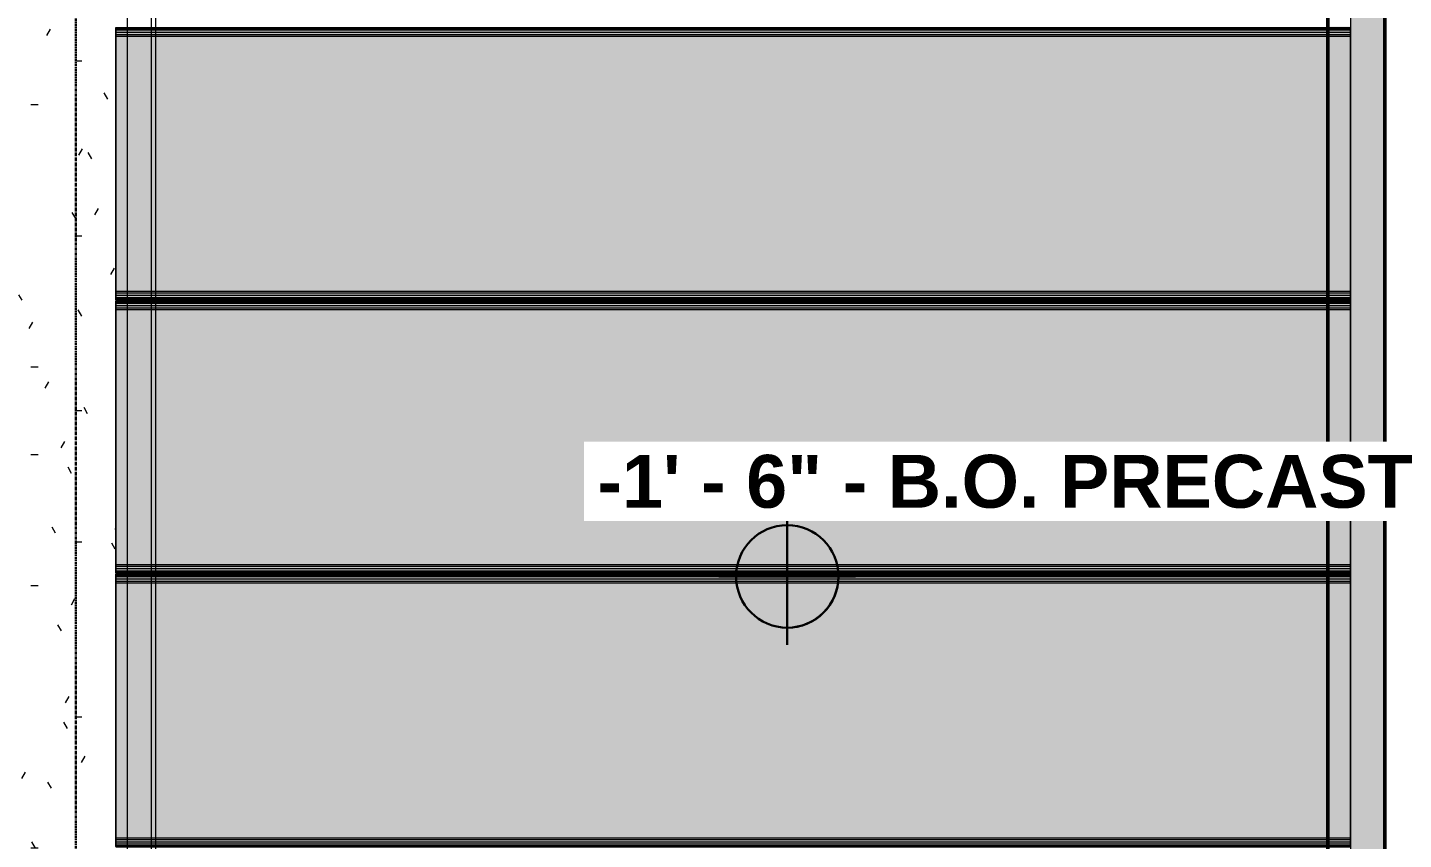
# Model space of a CAD drawing. Header units: inches. Extents: x -15746 to 650, y -81 to 12338.
# Drawn here: x -2181.8 to -1940, y 10930.1 to 11072.7 of the extents above; entities that cross this region are included whole.
import ezdxf

# ---------------------------------------------------------------- set-up
doc = ezdxf.new("R2010")
doc.units = ezdxf.units.IN
doc.header["$MEASUREMENT"] = 0
doc.linetypes.add('Grid Line 1_2_', pattern=[0.8749999999999999, 0.4999999999999999, -0.125, 0.125, -0.125])
for name, color, linetype, lineweight in [('G-ANNO-DIMS', 111, 'Continuous', 9), ('S-BEAM', 12, 'Continuous', 9), ('S-FNDN', 32, 'Continuous', 13), ('S-GRID', 1, 'Continuous', 9)]:
    doc.layers.add(name, color=color, linetype=linetype, lineweight=lineweight)
doc.styles.add('Arial_B', font='arialbd.ttf', dxfattribs={"height": 9.285714285714281})

# ---------------------------------------------------------------- blocks, each defined once
blk = doc.blocks.new('034100 - Precast Structural Concrete - Inverted Tee - IT 28IT32 _7_F _ 11_B SHELF_-1871308-FRAMING PLAN - 1ST FLOOR')
at = {"layer": 'S-BEAM'}
h = blk.add_hatch(dxfattribs=at)
h.set_pattern_fill('FP_27', color=256, style=0, pattern_type=2)
h.set_pattern_definition([(270, (-11013.189, -2173.324), (7.680000000000001, -30.72), [1.267, -21.773, 1.267, -21.773, -122.88]), (270, (-11013.189, -2173.324), (7.680000000000001, -30.72), [-46.08, 1.267, -44.813, 1.267, -21.773, -53.76]), (270, (-11013.189, -2173.324), (7.680000000000001, -30.72), [-115.2, 1.267, -14.093, 1.267, -37.133]), (29.99999999999999, (-11009.349, -2184.844), (22.76430040425796, 22.01107510106448), [1.267, -21.773, 1.267, -21.773, -122.88]), (29.99999999999999, (-11009.349, -2184.844), (22.76430040425796, 22.01107510106448), [-46.08, 1.267, -44.813, 1.267, -21.773, -53.76]), (29.99999999999999, (-11009.349, -2184.844), (22.76430040425796, 22.01107510106448), [-115.2, 1.267, -14.093, 1.267, -37.133]), (150, (-10993.989, -2188.684), (-30.44430040425796, 8.708924898935509), [1.267, -21.773, 1.267, -21.773, -122.88]), (150, (-10993.989, -2188.684), (-30.44430040425796, 8.708924898935509), [-46.08, 1.267, -44.813, 1.267, -21.773, -53.76]), (150, (-10993.989, -2188.684), (-30.44430040425796, 8.708924898935509), [-115.2, 1.267, -14.093, 1.267, -37.133])])
h.paths.add_polyline_path([(-173.9960629921137, 10.00000000000966), (-173.9960629921137, 8.000000000004318), (-165.9999999999834, 8.000000000004318), (-165.9999999999834, -7.00000000003456), (-132.4999999999719, -7.00000000003456), (-132.4999999999719, -13.21259842519453), (-132.3818897637525, -13.21259842519453), (-132.3405565368906, -7.00000000003456), (-84.4999999999702, -7.00000000003456), (-84.4999999999702, -13.21259842519453), (-84.38188976375316, -13.21259842519453), (-84.34055653689164, -7.00000000003456), (-36.49999999997123, -7.000000000034219), (-36.49999999997123, -13.21259842519419), (-36.38188976375385, -13.21259842519419), (-36.34055653689233, -7.000000000034219), (11.50000000002808, -7.000000000034219), (11.50000000002808, -13.21259842519419), (11.61811023624784, -13.21259842519419), (11.65944346310937, -7.000000000034219), (59.50000000002978, -7.000000000034219), (59.50000000002978, -13.21259842519419), (59.61811023624681, -13.21259842519419), (59.65944346310868, -7.000000000034219), (107.5000000000291, -7.000000000034219), (107.5000000000291, -13.21259842519419), (107.6181102362461, -13.21259842519419), (107.6594434631076, -7.000000000034219), (155.5000000000281, -7.000000000033878), (155.5000000000281, -13.21259842519384), (155.6181102362478, -13.21259842519384), (155.6594434631093, -7.000000000033878), (166.0000000000151, -7.000000000033878), (166.0000000000151, 8.000000000002954), (173.9960629921386, 8.000000000002954), (173.9960629921386, 10.00000000001034), (-166.0787401574633, 10.00000000000966)], flags=0)
h = blk.add_hatch(dxfattribs=at)
h.set_pattern_fill('FP_28', color=256, style=0, pattern_type=2)
h.set_pattern_definition([(270, (-11013.189, -1038.268), (7.680000000000001, -21.722), [0.8959999999999999, -15.396, 0.8959999999999999, -15.396, -86.889]), (270, (-11013.189, -1038.268), (7.680000000000001, -21.722), [-32.583, 0.8959999999999999, -31.687, 0.8959999999999999, -15.396, -38.014]), (270, (-11013.189, -1038.268), (7.680000000000001, -21.722), [-81.459, 0.8959999999999999, -9.965, 0.8959999999999999, -26.257]), (22.208, (-11009.349, -1046.414), (26.05591077398225, 16.90867664065629), [1.185, -20.367, 1.185, -135.31]), (22.208, (-11009.349, -1046.414), (26.05591077398225, 16.90867664065629), [-22.73699999999999, -20.367, 1.185, -41.91899999999999, -71.83999999999999]), (22.208, (-11009.349, -1046.414), (26.05591077398225, 16.90867664065629), [-86.20799999999998, 1.185, -20.367, 1.185, -49.10299999999999]), (22.208, (-11009.349, -1046.414), (26.05591077398225, 16.90867664065629), [-108.945, -13.183, 1.185, -34.73499999999999]), (157.792, (-10993.989, -1049.129), (-27.15269093445823, 4.814018593419638), [1.185, -20.367, 1.185, -135.31]), (157.792, (-10993.989, -1049.129), (-27.15269093445823, 4.814018593419638), [-22.737, -20.367, 1.185, -41.919, -71.84]), (157.792, (-10993.989, -1049.129), (-27.15269093445823, 4.814018593419638), [-86.208, 1.185, -20.367, 1.185, -49.103]), (157.792, (-10993.989, -1049.129), (-27.15269093445823, 4.814018593419638), [-108.945, -13.183, 1.185, -34.735])])
h.paths.add_polyline_path([(-132.4999999999719, -13.21259842519453), (-132.4999999999719, -13.99999999999784), (-132.3818897637525, -13.99999999999784), (-132.3818897637525, -13.21259842519453)], flags=0)
h.paths.add_polyline_path([(-84.4999999999702, -13.21259842519453), (-84.4999999999702, -13.99999999999784), (-84.38188976375316, -13.99999999999784), (-84.38188976375316, -13.21259842519453)], flags=0)
h.paths.add_polyline_path([(-36.49999999997123, -13.21259842519419), (-36.49999999997123, -13.9999999999975), (-36.38188976375385, -13.9999999999975), (-36.38188976375385, -13.21259842519419)], flags=0)
h.paths.add_polyline_path([(11.50000000002808, -13.21259842519419), (11.50000000002808, -13.9999999999975), (11.61811023624784, -13.9999999999975), (11.61811023624784, -13.21259842519419)], flags=0)
h.paths.add_polyline_path([(59.50000000002978, -13.21259842519419), (59.50000000002978, -13.9999999999975), (59.61811023624681, -13.9999999999975), (59.61811023624681, -13.21259842519419)], flags=0)
h.paths.add_polyline_path([(107.5000000000291, -13.21259842519419), (107.5000000000291, -13.9999999999975), (107.6181102362461, -13.9999999999975), (107.6181102362461, -13.21259842519419)], flags=0)
h.paths.add_polyline_path([(155.5000000000281, -13.21259842519384), (155.5000000000281, -13.99999999999716), (155.6181102362478, -13.99999999999716), (155.6181102362478, -13.21259842519384)], flags=0)
for p, q in [((173.996062992126, -8.999999999999973), (-173.996062992126, -8.999999999999973)), ((-37.7401574802964, -8.999999999999973), (-83.14173228345085, -8.999999999999973)), ((-37.34645669289615, -8.999999999999973), (-37.7401574802964, -8.999999999999973)), ((-36.91668868908106, -8.999999999999973), (-37.34645669289615, -8.999999999999973)), ((-36.54133322684601, -8.999999999999973), (-36.91668868908013, -8.999999999999973)), ((-36.3818897637663, -8.999999999999973), (-36.49999999998342, -8.999999999999973)), ((-35.96520107466866, -8.999999999999973), (-36.34055653690341, -8.999999999999973)), ((-35.53543307085456, -8.999999999999973), (-35.96520107466866, -8.999999999999973)), ((-35.14173228345171, -8.999999999999973), (-35.53543307085456, -8.999999999999973)), ((10.2598425197027, -8.999999999999973), (-35.14173228345171, -8.999999999999973)), ((10.65354330710297, -8.999999999999973), (10.2598425197027, -8.999999999999973)), ((11.08331131091803, -8.999999999999973), (10.65354330710297, -8.999999999999973)), ((11.45866677315308, -8.999999999999973), (11.08331131091899, -8.999999999999973)), ((11.61811023623533, -8.999999999999973), (11.50000000001569, -8.999999999999973)), ((12.03479892533303, -8.999999999999973), (11.65944346309828, -8.999999999999973)), ((12.46456692914716, -8.999999999999973), (12.03479892533303, -8.999999999999973)), ((12.85826771654997, -8.999999999999973), (12.46456692914716, -8.999999999999973)), ((58.25984251970438, -8.999999999999973), (12.85826771654997, -8.999999999999973)), ((58.65354330710465, -8.999999999999973), (58.25984251970438, -8.999999999999973)), ((59.08331131091971, -8.999999999999973), (58.65354330710465, -8.999999999999973)), ((59.45866677315478, -8.999999999999973), (59.08331131092069, -8.999999999999973)), ((173.996062992126, -13.21259842519686), (-173.996062992126, -13.21259842519686)), ((173.996062992126, -14.00000000000011), (-173.996062992126, -14.00000000000011)), ((173.996062992126, -14.00000000000011), (-173.996062992126, -14.00000000000011))]:
    blk.add_line(p, q, dxfattribs=at)
blk = doc.blocks.new('034100 - Precast Structural Concrete - Solid Plank - 8_-V200-FRAMING PLAN - 1ST FLOOR')
at = {"layer": 'S-BEAM', "transparency": 33554483}
for points in [[(-4.092726157978176e-12, 23.52425619280654), (6.999999999959186, 23.52425619280654), (6.999999999959186, 23.89961165504155), (-4.092726157978176e-12, 23.89961165504155)], [(-4.092726157978176e-12, 22.70078740159044), (6.999999999959186, 22.70078740159044), (6.999999999959186, 23.09448818899159), (-4.092726157978176e-12, 23.09448818899159)], [(212.9999999999833, 23.89961165504155), (212.9999999999833, 23.94094488190444), (6.999999999959186, 23.89961165504155)], [(212.9999999999833, 23.52425619280654), (212.9999999999833, 23.89961165504155), (6.999999999959186, 23.89961165504155), (6.999999999959186, 23.52425619280654)], [(212.9999999999833, 22.70078740159044), (212.9999999999833, 23.09448818899159), (6.999999999959186, 23.09448818899159), (6.999999999959186, 22.70078740159044)], [(216.999999999983, 23.89961165504155), (216.999999999983, 23.94094488190444), (212.9999999999833, 23.89961165504155)], [(216.999999999983, 23.52425619280654), (216.999999999983, 23.89961165504155), (212.9999999999833, 23.89961165504155), (212.9999999999833, 23.52425619280654)], [(216.999999999983, 22.70078740159044), (216.999999999983, 23.09448818899159), (212.9999999999833, 23.09448818899159), (212.9999999999833, 22.70078740159044)], [(-4.092726157978176e-12, -23.09448818896601), (6.999999999959186, -23.09448818896601), (6.999999999959186, -22.70078740156179), (-4.092726157978176e-12, -22.70078740156179)], [(6.212598425155874, -23.89961165501597), (6.999999999959186, -23.89961165501597), (6.999999999959186, -23.52425619277994), (-4.092726157978176e-12, -23.52425619277994), (-4.092726157978176e-12, -23.89961165501597)], [(6.999999999959186, -23.94094488187784), (6.999999999959186, -23.89961165501597), (6.212598425155874, -23.94094488187784)], [(212.9999999999833, -23.09448818896601), (212.9999999999833, -22.70078740156179), (6.999999999959186, -22.70078740156179), (6.999999999959186, -23.09448818896601)], [(212.9999999999833, -23.89961165501597), (212.9999999999833, -23.52425619277994), (6.999999999959186, -23.52425619277994), (6.999999999959186, -23.89961165501597)], [(212.9999999999833, -23.94094488187784), (212.9999999999833, -23.89961165501597), (6.999999999959186, -23.94094488187784)], [(216.999999999983, -23.09448818896601), (216.999999999983, -22.70078740156179), (212.9999999999833, -22.70078740156179), (212.9999999999833, -23.09448818896601)], [(216.999999999983, -23.89961165501597), (216.999999999983, -23.52425619277994), (212.9999999999833, -23.52425619277994), (212.9999999999833, -23.89961165501597)], [(216.999999999983, -23.94094488187784), (216.999999999983, -23.89961165501597), (212.9999999999833, -23.94094488187784)]]:
    blk.add_hatch(color=256, dxfattribs=at).paths.add_polyline_path(points, flags=0)
h = blk.add_hatch(color=256, dxfattribs=at)
h.paths.add_polyline_path([(6.212598425155874, -23.52425619277994), (6.999999999959186, -23.52425619277994), (6.999999999959186, -23.09448818896601), (-4.092726157978176e-12, -23.09448818896601), (-4.092726157978176e-12, -23.52425619277994)], flags=0)
h.paths.add_polyline_path([(6.999999999959186, -22.70078740156179), (6.999999999959186, 22.70078740159044), (-4.092726157978176e-12, 22.70078740159044), (-4.092726157978176e-12, -22.70078740156179), (6.212598425155874, -22.70078740156179)], flags=0)
h.paths.add_polyline_path([(6.999999999959186, 23.09448818899159), (6.999999999959186, 23.52425619280654), (-4.092726157978176e-12, 23.52425619280654), (-4.092726157978176e-12, 23.09448818899159), (6.212598425155874, 23.09448818899159)], flags=0)
h = blk.add_hatch(color=256, dxfattribs=at)
h.paths.add_polyline_path([(6.999999999959186, -23.52425619277994), (212.9999999999833, -23.52425619277994), (212.9999999999833, -23.09448818896601), (6.999999999959186, -23.09448818896601)], flags=0)
h.paths.add_polyline_path([(212.9999999999833, -22.70078740156179), (212.9999999999833, 22.70078740159044), (6.999999999959186, 22.70078740159044), (6.999999999959186, -22.70078740156179)], flags=0)
h.paths.add_polyline_path([(6.999999999959186, 23.09448818899159), (212.9999999999833, 23.09448818899159), (212.9999999999833, 23.52425619280654), (6.999999999959186, 23.52425619280654)], flags=0)
h = blk.add_hatch(color=256, dxfattribs=at)
h.paths.add_polyline_path([(212.9999999999833, -23.52425619277994), (216.999999999983, -23.52425619277994), (216.999999999983, -23.09448818896601), (212.9999999999833, -23.09448818896601)], flags=0)
h.paths.add_polyline_path([(216.999999999983, -22.70078740156179), (216.999999999983, 22.70078740159044), (212.9999999999833, 22.70078740159044), (212.9999999999833, -22.70078740156179)], flags=0)
h.paths.add_polyline_path([(212.9999999999833, 23.09448818899159), (216.999999999983, 23.09448818899159), (216.999999999983, 23.52425619280654), (212.9999999999833, 23.52425619280654)], flags=0)
at = {"layer": 'S-BEAM'}
for p, q in [((1.709638520810622e-13, 23.94094488189087), (1.661093880759092e-13, 23.89961165502821)), ((1.70530256582424e-13, 23.94094488189087), (6.999999999963567, 23.94094488189087)), ((1.709638520810622e-13, 23.76377952756044), (1.709638520810622e-13, 23.89961165502828)), ((1.661093880759092e-13, 23.89961165502821), (1.628730787392481e-13, 23.52425619279306)), ((1.70530256582424e-13, 23.89961165502841), (6.999999999963567, 23.8996116550284)), ((1.868662340564463e-13, 23.52425619279427), (1.758183160861835e-13, 23.76377952756044)), ((1.70530256582424e-13, 23.76377952756044), (6.999999999963567, 23.76377952756044)), ((1.70530256582424e-13, 23.76377952755997), (6.999999999963567, 23.76377952755999)), ((2.248484025383827e-13, 22.70078740157661), (1.868662340564906e-13, 23.52425619279331)), ((1.628730787392481e-13, 23.52425619279306), (1.628730787392481e-13, -23.52425619279348)), ((1.70530256582424e-13, 23.52425619279415), (6.999999999963567, 23.52425619279412)), ((2.436778386795752e-13, 22.70078740157792), (2.418390265564203e-13, 23.09448818897822)), ((2.288937892093446e-13, 23.09448818897822), (2.248484025383827e-13, 22.70078740157661)), ((2.1316282072803e-13, 23.09448818897822), (6.999999999963298, 23.09448818897822)), ((2.55795384873636e-13, 23.09448818897738), (6.99999999996334, 23.09448818897741)), ((2.45075335893186e-13, 22.4015748031509), (2.436778386795752e-13, 22.70078740157792)), ((2.1316282072803e-13, 22.70078740157772), (6.999999999963298, 22.70078740157769)), ((2.45075335893186e-13, -22.4015748031509), (2.45075335893186e-13, 22.4015748031509)), ((2.55795384873636e-13, 22.4015748031509), (6.99999999996334, 22.4015748031509)), ((6.999999999963567, 23.94094488189087), (212.9999999999872, 23.94094488189087)), ((6.999999999963567, 23.8996116550284), (212.9999999999872, 23.89961165502821)), ((6.999999999963567, 23.76377952756044), (212.9999999999872, 23.76377952756044)), ((6.999999999963567, 23.76377952755999), (212.9999999999872, 23.76377952756043)), ((6.999999999963567, 23.52425619279412), (212.9999999999872, 23.52425619279308)), ((6.999999999963298, 23.09448818897822), (212.9999999999872, 23.09448818897822)), ((6.99999999996334, 23.09448818897741), (212.9999999999872, 23.0944881889782)), ((6.999999999963298, 22.70078740157769), (212.9999999999872, 22.70078740157663)), ((6.99999999996334, 22.4015748031509), (212.9999999999872, 22.4015748031509)), ((212.9999999999872, 23.94094488189087), (216.999999999987, 23.94094488189087)), ((212.9999999999872, 23.89961165502821), (216.999999999987, 23.89961165502821)), ((212.9999999999872, 23.76377952756044), (216.999999999987, 23.76377952756044)), ((212.9999999999872, 23.76377952756043), (216.999999999987, 23.76377952756044)), ((212.9999999999872, 23.52425619279308), (216.999999999987, 23.52425619279306)), ((212.9999999999872, 23.09448818897822), (216.999999999987, 23.09448818897822)), ((212.9999999999872, 23.0944881889782), (216.999999999987, 23.09448818897822)), ((212.9999999999872, 22.70078740157663), (216.999999999987, 22.70078740157661)), ((212.9999999999872, 22.4015748031509), (216.999999999987, 22.4015748031509)), ((216.9999999999869, 23.89961165502821), (216.9999999999869, 23.94094488189087)), ((216.9999999999869, 23.52425619279306), (216.9999999999869, 23.89961165502821)), ((216.9999999999869, 23.89961165502725), (216.9999999999869, 23.76377952756044)), ((216.9999999999869, 23.76377952756044), (216.9999999999869, 23.52425619279299)), ((216.9999999999869, -23.52425619279348), (216.9999999999869, 23.52425619279306)), ((216.9999999999869, 23.52425619279299), (216.999999999987, 22.70078740157661)), ((216.999999999987, 22.70078740157661), (216.999999999987, 23.09448818897822)), ((216.999999999987, 23.09448818897822), (216.999999999987, 22.70078740157664)), ((216.999999999987, 22.70078740157664), (216.999999999987, 22.4015748031509)), ((216.999999999987, 22.4015748031509), (216.999999999987, -22.4015748031509)), ((2.436778386795812e-13, -22.70078740157662), (2.45075335893186e-13, -22.4015748031509)), ((2.55795384873636e-13, -22.40157480315006), (6.99999999996302, -22.40157480315009)), ((1.868662340564759e-13, -23.52425619279354), (2.248484025383827e-13, -22.70078740157641)), ((2.248484025383827e-13, -22.70078740157641), (2.288937892093446e-13, -23.09448818897816)), ((2.418390265564203e-13, -23.09448818897816), (2.436778386795812e-13, -22.70078740157662)), ((2.1316282072803e-13, -22.70078740157594), (6.999999999962978, -22.70078740157595)), ((2.55795384873636e-13, -23.09448818897816), (6.99999999996302, -23.09448818897816)), ((2.1316282072803e-13, -23.09448818897928), (6.999999999962978, -23.09448818897924)), ((1.628730787392481e-13, -23.52425619279348), (1.661093880759092e-13, -23.89961165502836)), ((1.758183160861835e-13, -23.76377952756039), (1.868662340564759e-13, -23.52425619279354)), ((6.999999999962937, -23.52425619279348), (1.70530256582424e-13, -23.52425619279348)), ((1.709638520810622e-13, -23.89961165502835), (1.709638520810622e-13, -23.76377952756039)), ((6.999999999962937, -23.76377952756039), (1.70530256582424e-13, -23.76377952756039)), ((1.70530256582424e-13, -23.76377952756039), (6.999999999962937, -23.76377952756039)), ((1.661093880759092e-13, -23.89961165502836), (1.709638520810622e-13, -23.94094488189097)), ((1.70530256582424e-13, -23.89961165502946), (6.999999999962937, -23.89961165502942)), ((1.70530256582424e-13, -23.94094488189117), (6.999999999962937, -23.94094488189116)), ((6.99999999996302, -22.40157480315009), (212.9999999999872, -22.40157480315088)), ((6.999999999962978, -22.70078740157595), (212.9999999999872, -22.7007874015764)), ((6.99999999996302, -23.09448818897816), (212.9999999999872, -23.09448818897816)), ((6.999999999962978, -23.09448818897924), (212.9999999999872, -23.09448818897819)), ((212.9999999999872, -23.52425619279348), (6.999999999962937, -23.52425619279348)), ((212.9999999999872, -23.76377952756039), (6.999999999962937, -23.76377952756039)), ((6.999999999962937, -23.76377952756039), (212.9999999999872, -23.76377952756039)), ((6.999999999962937, -23.89961165502942), (212.9999999999872, -23.89961165502838)), ((6.999999999962937, -23.94094488189116), (212.9999999999872, -23.94094488189097)), ((212.9999999999872, -22.40157480315088), (216.999999999987, -22.4015748031509)), ((212.9999999999872, -22.7007874015764), (216.999999999987, -22.70078740157641)), ((212.9999999999872, -23.09448818897816), (216.999999999987, -23.09448818897816)), ((212.9999999999872, -23.09448818897819), (216.999999999987, -23.09448818897816)), ((216.999999999987, -23.52425619279348), (212.9999999999872, -23.52425619279348)), ((216.999999999987, -23.76377952756039), (212.9999999999872, -23.76377952756039)), ((212.9999999999872, -23.76377952756039), (216.999999999987, -23.76377952756039)), ((212.9999999999872, -23.89961165502838), (216.999999999987, -23.89961165502836)), ((212.9999999999872, -23.94094488189097), (216.999999999987, -23.94094488189097)), ((216.999999999987, -22.4015748031509), (216.999999999987, -22.70078740157533)), ((216.999999999987, -22.70078740157533), (216.999999999987, -23.09448818897816)), ((216.999999999987, -23.09448818897816), (216.999999999987, -22.70078740157641)), ((216.999999999987, -22.70078740157641), (216.9999999999869, -23.52425619279233)), ((216.9999999999869, -23.52425619279361), (216.9999999999869, -23.76377952756039)), ((216.9999999999869, -23.89961165502836), (216.9999999999869, -23.52425619279348)), ((216.9999999999869, -23.76377952756039), (216.9999999999869, -23.89961165502803)), ((216.9999999999869, -23.94094488189097), (216.9999999999869, -23.89961165502836))]:
    blk.add_line(p, q, dxfattribs=at)
blk = doc.blocks.new('Spot Elevations - Spot Elevation - Target Filled-1738873-FRAMING PLAN - 1ST FLOOR')
at = {"layer": 'G-ANNO-DIMS'}
h = blk.add_hatch(color=256, dxfattribs=at)
edge = h.paths.add_edge_path(flags=0)
edge.add_line((1.249000902703301e-16, 0), (-0.09374999999999985, 0))
edge.add_arc((5.724587470723462e-16, -3.434752482434078e-16), 0.09375000000000037, 90.00000000000063, 180.0000000000002, ccw=False)
edge.add_line((1.249000902703301e-16, 0.09375000000000007), (1.249000902703301e-16, 0))
h = blk.add_hatch(color=256, dxfattribs=at)
edge = h.paths.add_edge_path(flags=0)
edge.add_line((1.249000902703301e-16, 0), (0.09375000000000029, 0))
edge.add_arc((2.289834988289385e-16, 6.245004513516504e-17), 0.09374999999999996, 269.99999999999955, 359.99999999999966, ccw=False)
edge.add_line((1.249000902703301e-16, -0.09375), (1.249000902703301e-16, 0))
at = {"layer": 'G-ANNO-DIMS', "lineweight": 30}
for p, q in [((-2.706168622523819e-16, 0.1243846875261664), (-2.706168622523819e-16, -0.125)), ((1.249000902703301e-16, 0), (1.249000902703301e-16, 0.09375000000000007)), ((0.1250000000000001, 7.067913962433002e-16), (-0.1249999999999998, 7.067913962433002e-16)), ((-0.09374999999999985, 0), (1.249000902703301e-16, 0)), ((1.249000902703301e-16, 0), (1.249000902703301e-16, -0.09375)), ((0.09375000000000029, 0), (1.249000902703301e-16, 0))]:
    blk.add_line(p, q, dxfattribs=at)
blk.add_circle((1.249000902703301e-16, 0), 0.09375000000000007, dxfattribs=at)
for centre, radius, start, end in [((5.724587470723462e-16, -3.434752482434078e-16), 0.09375000000000037, 90.00000000000026, 179.9999999999999), ((2.289834988289385e-16, 6.245004513516504e-17), 0.09374999999999996, 269.9999999999992, 359.9999999999993)]:
    blk.add_arc(centre, radius, start, end, dxfattribs=at)

msp = doc.modelspace()

# ---------------------------------------------------------------- hatches: boundary and pattern name
at = {"layer": 'S-FNDN', "lineweight": 5, "transparency": 33554483}
msp.add_hatch(color=256, dxfattribs=at).paths.add_polyline_path([(-1943.323736679684, 10869.18939611054), (-1943.323736679684, 11157.18939611054), (-1949.323736679684, 11157.18939611054), (-1949.323736679684, 11120.80750634677), (-1953.323736679684, 11120.80750634677), (-1953.323736679684, 11120.68939611056), (-1949.323736679684, 11120.64806288369), (-1949.323736679684, 11072.80750634677), (-1953.323736679684, 11072.80750634677), (-1953.323736679684, 11072.68939611056), (-1949.323736679684, 11072.6480628837), (-1949.323736679684, 11024.80750634678), (-1953.323736679684, 11024.80750634678), (-1953.323736679684, 11024.68939611056), (-1949.323736679684, 11024.64806288369), (-1949.323736679684, 10976.80750634677), (-1953.323736679684, 10976.80750634677), (-1953.323736679684, 10976.68939611056), (-1949.323736679684, 10976.64806288369), (-1949.323736679684, 10928.80750634677), (-1953.323736679684, 10928.80750634677), (-1953.323736679684, 10928.68939611056), (-1949.323736679684, 10928.6480628837), (-1949.323736679684, 10880.80750634678), (-1953.323736679684, 10880.80750634678), (-1953.323736679684, 10880.68939611056), (-1949.323736679684, 10880.64806288369), (-1949.323736679684, 10869.18939611054)], flags=0)

# ---------------------------------------------------------------- linework, layer by layer
at = {"layer": 'S-FNDN', "lineweight": 50}
for p, q in [((-1943.323736679681, 12087.18939611055), (-1943.323736679681, 10173.18939611053)), ((-1953.323736679681, 10173.18939611053), (-1953.323736679681, 12077.18939611055))]:
    msp.add_line(p, q, dxfattribs=at)
at = {"layer": 'S-FNDN'}
msp.add_line((-1949.323736679681, 11985.18939611054), (-1949.323736679681, 9897.189396110532), dxfattribs=at)
at = {"layer": 'S-GRID', "linetype": 'Grid Line 1_2_', "lineweight": 30}
msp.add_line((-2173.323736679716, 9772.610295093396), (-2173.323736679695, 12288.55504933347), dxfattribs=at)

# ---------------------------------------------------------------- block references
at = {"layer": 'G-ANNO-DIMS', "lineweight": 30, "xscale": 95.99999999999994, "yscale": 95.99999999999994, "zscale": 95.99999999999994}
msp.add_blockref('Spot Elevations - Spot Elevation - Target Filled-1738873-FRAMING PLAN - 1ST FLOOR', (-2048.318526968322, 10976.27270742144), dxfattribs=at)
at = {"layer": 'S-BEAM', "rotation": 89.99999999999991}
msp.add_blockref('034100 - Precast Structural Concrete - Inverted Tee - IT 28IT32 _7_F _ 11_B SHELF_-1871308-FRAMING PLAN - 1ST FLOOR', (-2173.323736679706, 11013.18939611053), dxfattribs=at)
at = {"layer": 'S-BEAM'}
for p in [(-2166.323736679668, 11048.74845122865), (-2166.323736679668, 11000.74845122865), (-2166.323736679668, 10952.74845122865)]:
    msp.add_blockref('034100 - Precast Structural Concrete - Solid Plank - 8_-V200-FRAMING PLAN - 1ST FLOOR', p, dxfattribs=at)

# ---------------------------------------------------------------- next in the draw order: texts
at = {"layer": 'G-ANNO-DIMS', "insert": (-2081.690119507778, 10997.61919990703), "char_height": 9.285714285714281, "width": 166.4918220946915, "attachment_point": 1, "line_spacing_factor": 0.9417779076525878, "style": 'Arial_B', "bg_fill": 3, "box_fill_scale": 1.25, "bg_fill_color": 256, "bg_fill_true_color": 13158600, "bg_fill_transparency": 0}
msp.add_mtext('-1\' - 6" - B.O. PRECAST', dxfattribs=at)

doc.saveas('drawing.dxf')
